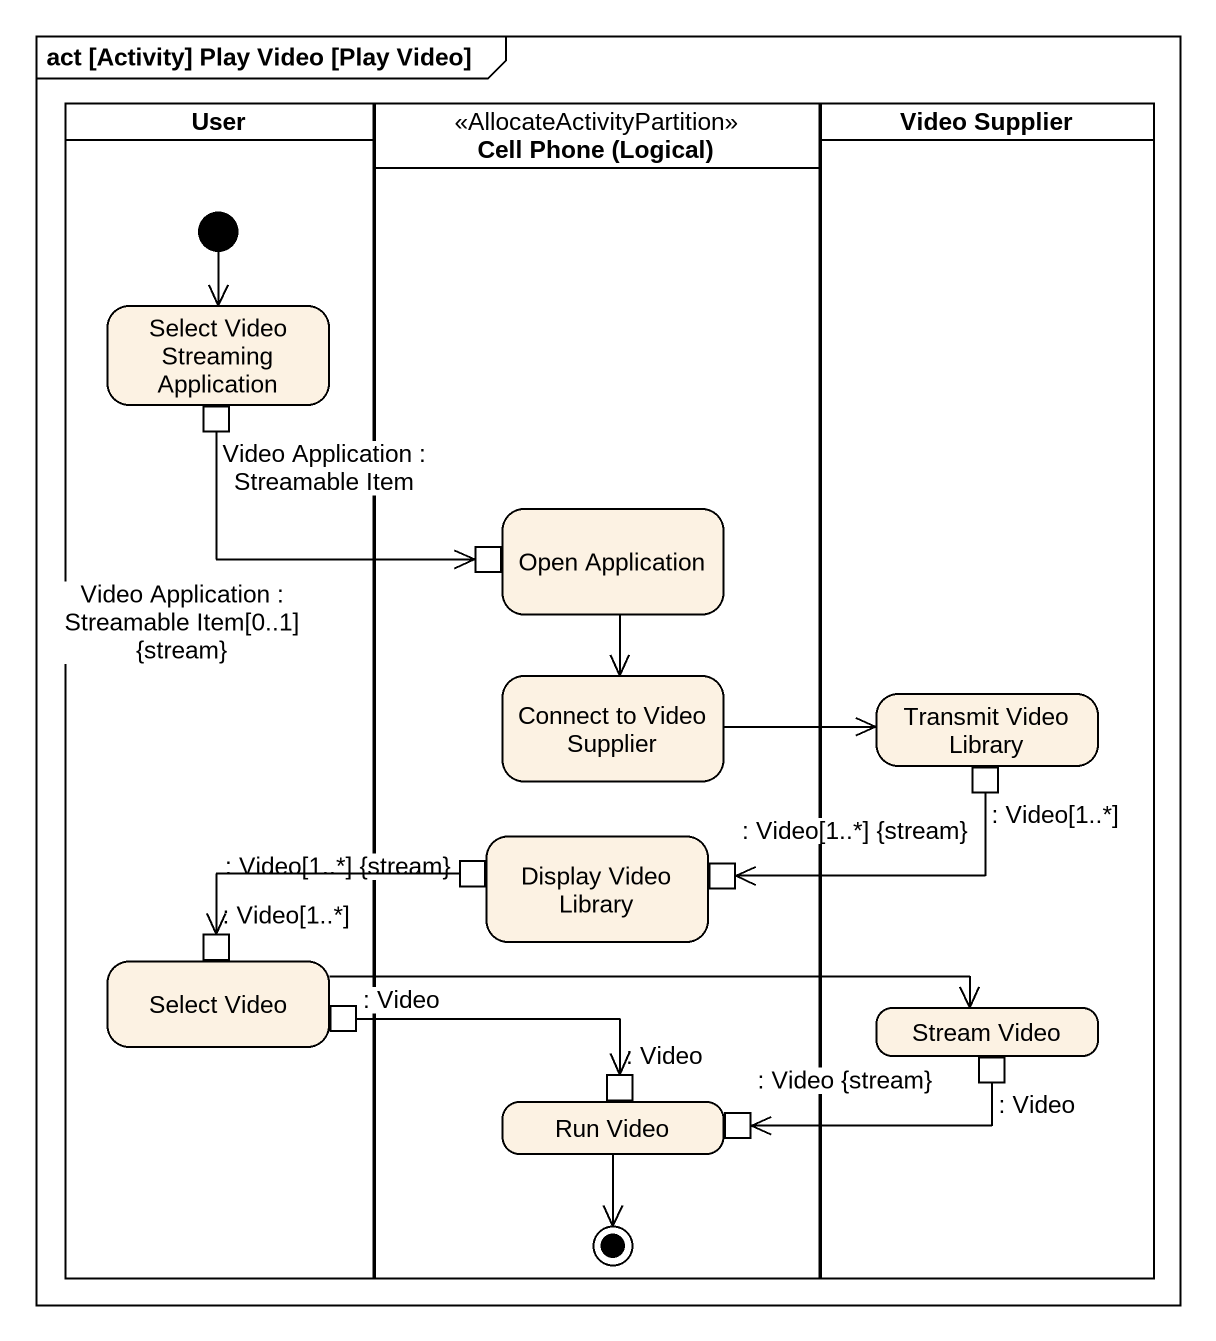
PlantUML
@startuml
mainframe act [Activity] Play Video [Play Video]
hide empty description
state User <<partition>> {
  state "Select Video Streaming Application" as Select_Video_Streaming {
    state "Video Application : Streamable Item" as Video_Application <<outputPin>>
  }
  state "Select Video" as Select_Video {
    state ": Video[1..*]" as Video_1_2 <<inputPin>>
    state ": Video" as Video <<outputPin>>
  }
  [*] --> Select_Video_Streaming
}
state "Cell Phone (Logical)" as Cell_Phone_Logical <<AllocateActivityPartition>> {
  state "Open Application" as Open_Application {
    state "Video Application : Streamable Item[0..1] {stream}" as Video_Application_2 <<inputPin>>
  }
  state "Connect to Video Supplier" as Connect_to_Video_Supplier
  state "Display Video Library" as Display_Video_Library {
    state ": Video[1..*] {stream}" as Video_1_stream <<outputPin>>
    state ": Video[1..*] {stream}" as Video_1_stream_2 <<inputPin>>
  }
  state "Run Video" as Run_Video {
    state ": Video" as Video_2 <<inputPin>>
    state ": Video {stream}" as Video_stream <<inputPin>>
  }
  Run_Video --> [*]
}
state "Video Supplier" as Video_Supplier <<partition>> {
  state "Transmit Video Library" as Transmit_Video_Library {
    state ": Video[1..*]" as Video_1 <<outputPin>>
  }
  state "Stream Video" as Stream_Video {
    state ": Video" as Video_3 <<outputPin>>
  }
}
Video_Application -right-> Video_Application_2
Open_Application --> Connect_to_Video_Supplier
Connect_to_Video_Supplier -right-> Transmit_Video_Library
Video_1 -left-> Video_1_stream_2
Video_1_stream -left-> Video_1_2
Select_Video -right-> Stream_Video
Video -right-> Video_2
Video_3 -left-> Video_stream
@enduml
